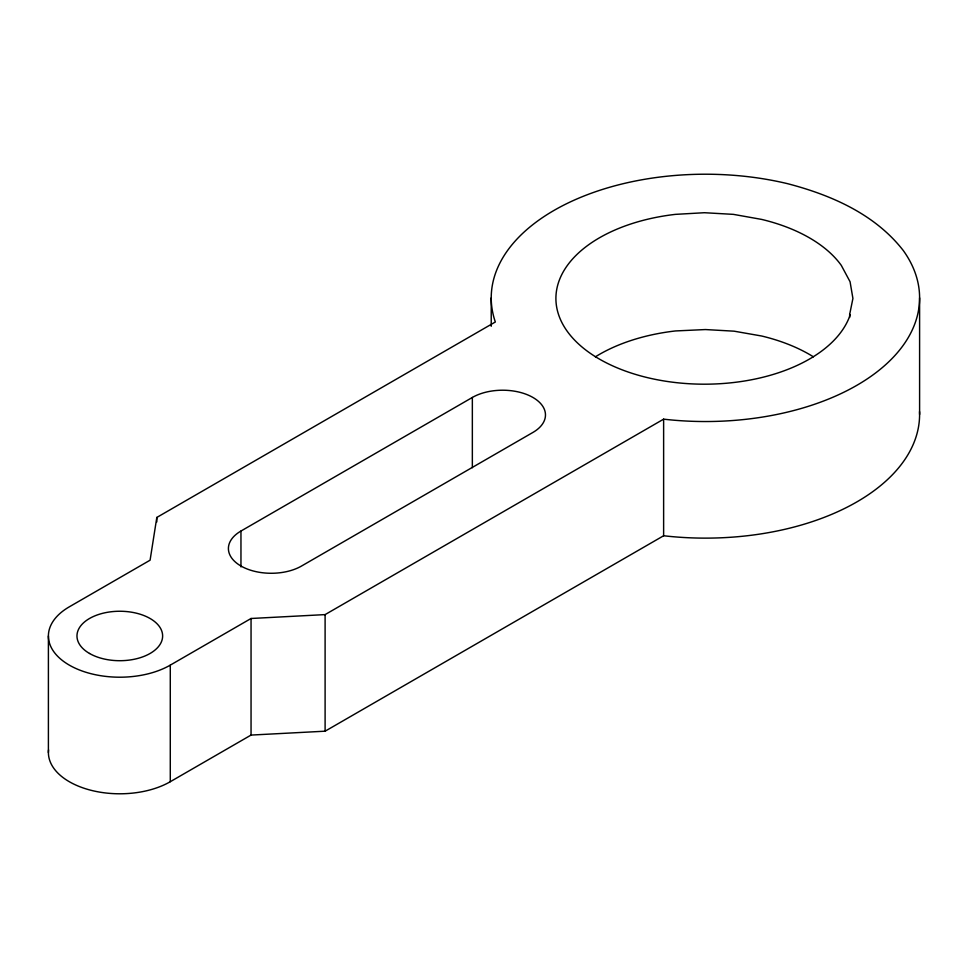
<?xml version="1.0" encoding="UTF-8"?>
<svg xmlns="http://www.w3.org/2000/svg" width="968" height="968" viewBox="0 0 968 968"><rect width="100%" height="100%" fill="white"/><g stroke="black" fill="none" stroke-linecap="round" stroke-linejoin="round"><path stroke-width="1.45" d="M156.816 517.444L150.088 560.194L69.309 606.827A71.39 41.225 0 0 0 69.309 665.125A71.39 41.225 0 0 0 170.283 665.125L251.051 618.491L325.103 614.607L663.625 419.156A214.182 123.662 0 0 0 870.982 376.322A214.182 123.662 0 0 0 903.301 250.555C874.975 214.085 830.98 194.943 787.383 183.63A214.182 123.662 0 0 0 569.535 202.288A214.182 123.662 0 0 0 495.338 321.993L156.816 517.444L156.816 521.933M849.662 314.443L852.917 298.447L850.061 281.724L841.289 265.377A147.076 84.918 0 0 0 761.695 219.421L733.381 214.364L704.414 212.718L675.446 214.364A148.503 85.741 0 0 0 556.225 304.061A148.503 85.741 0 0 0 694.697 384.006A148.503 85.741 0 0 0 850.061 315.181L849.662 314.443L849.662 317.431M240.959 531.045L472.348 397.461A42.834 24.732 0 0 1 532.932 397.461A42.834 24.732 0 0 1 532.932 432.43L301.544 566.026A42.834 24.732 0 0 1 240.959 566.026A42.834 24.732 0 0 1 240.959 531.045L240.959 566.921M48.557 749.885A71.39 41.225 0 0 0 90.339 790.118A71.39 41.225 0 0 0 170.283 781.708L251.051 735.075L325.103 731.191L663.625 535.752A214.182 123.662 0 0 0 919.539 411.618M919.6 297.878L919.6 414.461M663.625 419.156L663.625 535.752M491.224 297.878L491.224 326.276M472.348 397.461L472.348 467.713M325.103 614.607L325.103 731.191M251.051 618.491L251.051 735.075M170.283 665.125L170.283 781.708M48.4 635.976L48.4 752.572M813.398 356.817A147.076 84.918 0 0 0 761.695 336.017L734.107 331.177L705.418 329.556L675.446 330.947A148.503 85.741 0 0 0 595.38 356.829M89.504 653.46A42.834 24.732 0 0 0 161.172 642.377A42.834 24.732 0 0 0 108.706 612.091A42.834 24.732 0 0 0 89.504 653.46"/></g></svg>
